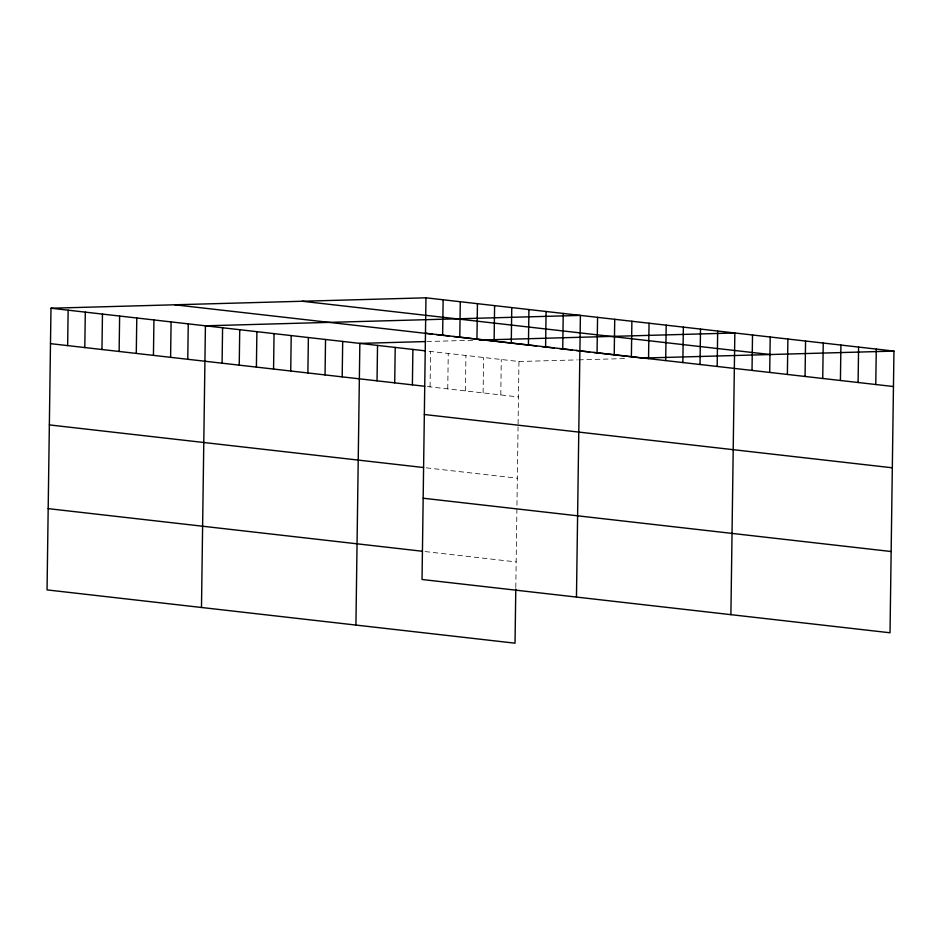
<?xml version="1.0" encoding="UTF-8"?>
<svg xmlns="http://www.w3.org/2000/svg" width="941" height="941" viewBox="0 0 941 941"><rect width="100%" height="100%" fill="white"/><g stroke="black" fill="none" stroke-linecap="round" stroke-linejoin="round"><path stroke-width="0.71" stroke-dasharray="4.71 3.53" d="M430.072 386.88L430.566 351.452M447.751 388.892L448.245 353.463M465.43 390.903L465.924 355.475M483.109 392.915L483.603 357.486M500.788 394.926L501.282 359.497M515.809 587.596L518.056 426.885M518.091 424.026L518.962 361.509L426.485 350.981M426.826 341.536L473.405 340.242M518.962 361.509L577.198 359.897M578.656 359.85L626.694 358.521M427.355 386.563L518.467 396.949M426.226 467.83L517.338 478.204M425.05 551.555L516.174 561.93"/><path stroke-width="1.41" d="M425.967 297.815L422.038 579.491L890.021 632.775L893.95 351.099L425.967 297.815L50.979 308.225L47.05 589.901L515.033 643.185L515.786 589.019M67.646 345.606L68.14 310.177M84.808 347.558L85.302 312.13M101.969 349.511L102.463 314.082M119.131 351.464L119.625 316.035M136.28 353.428L136.786 317.987M153.442 355.38L153.936 319.952M170.603 357.333L171.097 321.904M187.765 359.286L188.259 323.857M201.48 607.486L205.42 325.809L580.397 315.4L576.468 597.076M222.088 363.191L222.582 327.762M239.237 365.143L239.732 329.715M256.399 367.096L256.893 331.667M273.56 369.06L274.054 333.62M290.722 371.013L291.216 335.572M307.883 372.965L308.377 337.537M325.045 374.918L325.539 339.489M342.195 376.87L342.689 341.442M355.921 625.071L359.85 343.394L425.367 341.571M377.035 380.834L377.529 345.406M394.714 382.858L395.208 347.417M412.393 384.869L412.887 349.429M442.635 335.196L443.129 299.767M459.784 337.149L460.29 301.72M476.946 339.101L477.44 303.672M494.107 341.054L494.601 305.625M511.269 343.006L511.763 307.578M528.43 344.959L528.924 309.53M545.592 346.923L546.086 311.483M562.742 348.876L563.236 313.447M597.065 352.781L597.559 317.352M614.226 354.733L614.72 319.305M631.387 356.686L631.882 321.257M648.549 358.639L649.043 323.21M665.699 360.591L666.193 325.163M682.86 362.556L683.354 327.115M700.022 364.508L700.516 329.079M717.183 366.461L717.677 331.032M730.898 614.661L734.839 332.985L479.228 340.077M752.024 370.425L752.518 334.996M769.703 372.436L770.197 337.007M787.382 374.447L787.876 339.019M805.061 376.471L805.555 341.03M822.74 378.482L823.234 343.053M840.419 380.493L840.913 345.065M858.098 382.505L858.592 347.076M875.777 384.516L876.271 349.087M893.95 351.099L642.715 358.074L593.747 352.499M302.226 301.249L770.208 354.534M425.473 333.243L893.456 386.528M174.732 304.79L432.119 334.09M436.412 334.584L449.28 336.055M453.574 336.537L536.641 345.994M542.075 346.617L554.32 348.005M559.754 348.629L571.999 350.028M576.068 350.487L589.678 352.04M50.979 308.225L425.132 350.828M50.485 343.653L424.638 386.257M424.332 414.499L892.315 467.795M49.355 424.909L423.497 467.524M423.168 498.224L891.151 551.52M48.179 508.634L422.333 551.25"/></g></svg>
